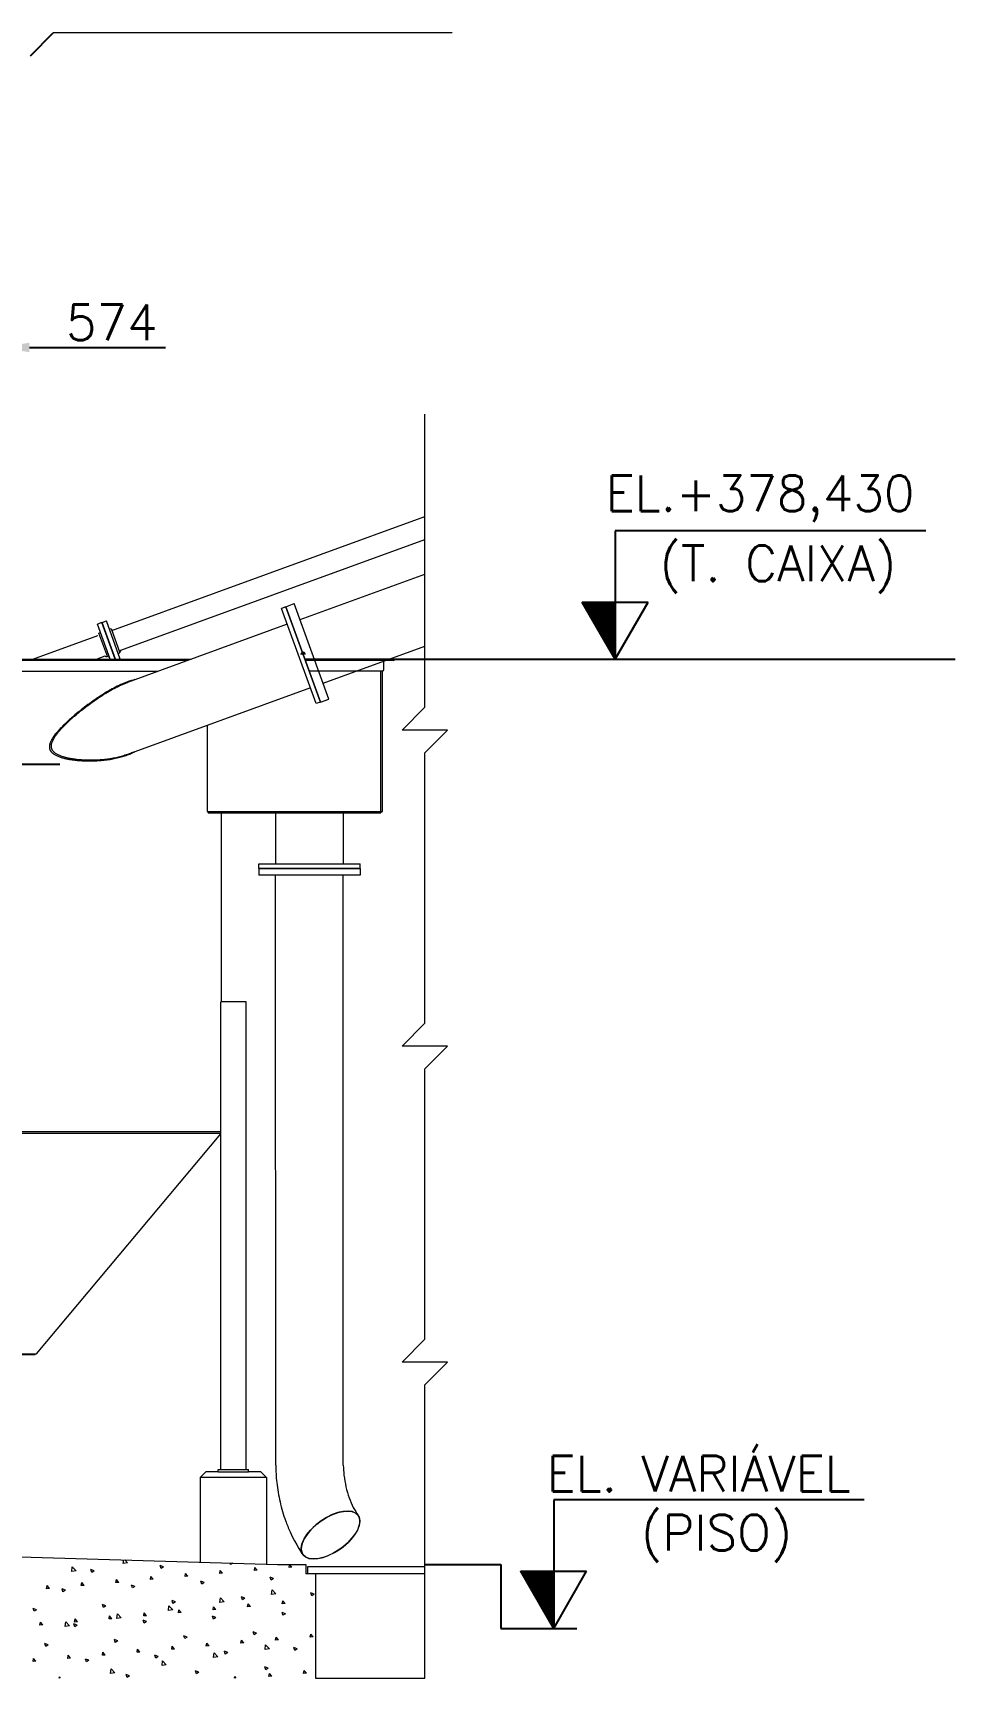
# Model space of a CAD drawing. Header units: metres. Extents: x 0 to 63075, y 0 to 44550.
# Drawn here: x 42689 to 47539, y 28698 to 37344 of the extents above; entities that cross this region are included whole.
import ezdxf
from ezdxf.enums import TextEntityAlignment as Align

# ---------------------------------------------------------------- set-up
doc = ezdxf.new("R2010")
doc.units = ezdxf.units.M
doc.header["$LTSCALE"] = 75
for name, color, linetype in [('GSB', 7, 'Continuous'), ('SDM', 7, 'Continuous'), ('SL1', 8, 'Continuous')]:
    doc.layers.add(name, color=color, linetype=linetype)
doc.styles.add('R100', font='simplex.shx', dxfattribs={"height": 2.5})
doc.styles.add('ROMANS', font='ROMANS.SHX')
doc.dimstyles.new('75___1-75', dxfattribs={"dimscale": 75, "dimtxt": 2.5, "dimasz": 2, "dimexe": 1.5, "dimexo": 1, "dimgap": 0.5, "dimtad": 1, "dimdec": 0, "dimzin": 12, "dimtxsty": 'ROMANS', "dimcen": 0, "dimclrd": 256, "dimclre": 256, "dimclrt": 3, "dimazin": 3, "dimtfac": 1, "dimtdec": 0, "dimtmove": 0, "dimatfit": 0, "dimfxl": 1, "dimlwd": -1, "dimlwe": -1, "dimarcsym": 0})

# ---------------------------------------------------------------- blocks, each defined once
blk = doc.blocks.new('A$C5138bbe7')
at = {"layer": 'SL1', "linetype": 'Continuous', "lineweight": 0, "extrusion": (-6.89019e-16, 1, 0)}
for p, q in [((30693, 6772.5), (32339.4, 7371.8)), ((30741, 6668.4), (32339.4, 7250.1)), ((31683, 6830.1), (32339.4, 7069)), ((26743.2, 2006.9), (31564.3, 1864.4)), ((31764.3, 1814.4), (31764.3, 1267.1))]:
    blk.add_line(p, q, dxfattribs=at)
at = {"layer": 'SL1', "lineweight": 0, "extrusion": (-6.89019e-16, 1, 0)}
for p, q in [((31607.9, 6897.1), (31585.3, 6888.9)), ((31767.6, 6388.1), (31585.3, 6888.9)), ((31607.8, 6897.3), (31652.6, 6913.6)), ((31607.8, 6897.3), (31790.2, 6396.1)), ((31790.2, 6396.3), (31607.9, 6897.1)), ((31835, 6412.4), (31652.6, 6913.6)), ((30278.6, 6621.7), (30620, 6745.9)), ((30640.7, 6814.3), (30618.3, 6806.1)), ((30685.4, 6621.7), (30618.3, 6806.1)), ((30634.3, 6762.1), (30625.4, 6758.9)), ((30671.5, 6632.1), (30625.4, 6758.9)), ((30710.7, 6621.7), (30640.7, 6814.3)), ((30642.2, 6814.8), (30664.5, 6823)), ((30712.5, 6621.7), (30642.2, 6814.8)), ((30737.8, 6621.7), (30664.5, 6823)), ((30680.6, 6778.9), (30689.5, 6782.2)), ((30689.5, 6782.2), (30735.6, 6655.4)), ((31615.7, 6805.6), (30774.9, 6499.5)), ((31804.6, 6495.9), (32339.4, 6690.6)), ((28891.2, 6621.7), (31110.5, 6621.7)), ((31093, 6615.3), (28897.2, 6615.3)), ((30612.8, 6621.7), (30659.1, 6638.5)), ((30680.4, 6635.3), (30671.5, 6632.1)), ((30726.7, 6652.2), (30735.6, 6655.4)), ((32180.1, 6621.7), (31708.1, 6621.7)), ((32174.1, 6615.3), (31710.4, 6615.3)), ((32122.9, 6609), (32122.9, 6564.2)), ((32174.1, 6615.3), (32174.1, 6615.3)), ((32180.1, 6621.7), (32180.1, 6621.7)), ((32180.1, 6621.7), (32180.1, 6621.3)), ((28954.4, 6558.2), (30936, 6558.2)), ((32116.9, 6558.2), (31731.2, 6558.2)), ((32108.6, 5821.7), (32108.6, 6558.2)), ((32116.6, 5821.7), (32116.6, 6558.2)), ((31737.3, 6471.4), (30774.9, 6121.1)), ((31790.2, 6396.1), (31835, 6412.4)), ((31790.2, 6396.3), (31767.6, 6388.1)), ((31196.5, 5821.7), (31196.5, 6274.6)), ((31196.5, 6119.5), (31196.5, 6274.6)), ((31196.5, 5821.7), (31310.3, 5821.7)), ((31199.5, 5813.7), (31199.5, 5821.7)), ((31199.5, 5813.7), (32108.6, 5813.7)), ((31270.7, 4821.7), (31270.7, 5813.7)), ((31310.3, 5821.7), (31378.2, 5821.7)), ((31378.2, 5821.7), (31478.2, 5821.7)), ((31478.2, 5821.7), (31492, 5821.7)), ((31492, 5821.7), (32108.6, 5821.7)), ((31554.9, 5813.7), (31554.9, 5545.7)), ((31910.5, 5813.7), (31910.5, 5545.7)), ((32108.6, 5821.7), (32108.6, 5813.7)), ((32108.6, 5821.7), (32116.6, 5821.7)), ((31466.2, 5545.7), (31999.2, 5545.7)), ((31466.2, 5521.7), (31466.2, 5545.7)), ((31999.2, 5521.7), (31999.2, 5545.7)), ((31999.2, 5521.7), (31465.8, 5521.7)), ((31465.8, 5521.7), (31465.8, 5486.8)), ((31999.2, 5486.8), (31465.8, 5486.8)), ((31466.2, 5521.7), (31999.2, 5521.7)), ((31555, 2385.6), (31554.7, 5486.8)), ((31910.7, 2385.6), (31910.3, 5486.8)), ((31999.2, 5521.7), (31999.2, 5486.8)), ((31399.1, 4821.7), (31266.1, 4821.7)), ((31266.1, 2364.2), (31266.1, 4821.7)), ((31399.1, 2364.2), (31399.1, 4821.7)), ((31266.1, 4137.3), (30216.2, 4137.3)), ((30216.2, 4131.2), (31266.1, 4131.2)), ((30296.7, 2971.2), (31266.1, 4126.6)), ((31262.7, 4137.3), (31266.1, 4134.5)), ((31266.1, 4134.5), (31266.1, 4137.3)), ((31266.1, 2364.2), (31266.1, 4126.6)), ((30216.2, 2971.2), (30296.7, 2971.2)), ((30216.2, 2967.8), (30289.4, 2967.8)), ((30289.4, 2967.8), (30289.4, 2971.2)), ((31252.6, 2351.7), (31187.6, 2351.7)), ((31252.6, 2351.7), (31252.6, 2364.2)), ((31252.6, 2364.2), (31412.6, 2364.2)), ((31252.6, 2351.7), (31252.6, 2364.2)), ((31252.6, 2364.2), (31252.6, 2364.2)), ((31252.6, 2351.7), (31412.6, 2351.7)), ((31252.6, 2351.7), (31252.6, 2351.7)), ((31252.6, 2351.7), (31412.6, 2351.7)), ((31252.6, 2351.7), (31252.6, 2351.7)), ((31412.6, 2351.7), (31412.6, 2364.2)), ((31477.6, 2351.7), (31412.6, 2351.7)), ((31507.6, 2321.7), (31157.6, 2321.7)), ((31988.9, 2121.9), (31988.9, 2121.9)), ((31988.9, 2121.9), (31988.9, 2121.9)), ((31564.3, 1864.4), (31714.3, 1864.4)), ((31714.3, 1864.4), (31714.3, 1814.4)), ((31724.3, 1814.4), (31724.3, 1853.5)), ((31724.3, 1853.5), (32339.4, 1853.5)), ((32339.4, 1814.4), (31714.3, 1814.4))]:
    blk.add_line(p, q, dxfattribs=at)
at = {"layer": 'SL1'}
blk.add_line((30112.7, 6069.3), (30419.1, 6069.3), dxfattribs=at)
at = {"layer": 'SL1', "lineweight": 0}
for p, q in [((31157.6, 2321.7), (31187.6, 2351.7)), ((31507.6, 2321.7), (31477.6, 2351.7)), ((31157.6, 2321.7), (31157.6, 1877.3)), ((31507.6, 2321.7), (31507.6, 1866.1))]:
    blk.add_line(p, q, dxfattribs=at)
at = {"layer": 'SL1', "linetype": 'Continuous', "lineweight": 0}
for p, q in [((30482.5, 1828.2), (30485.3, 1852.3)), ((30505.1, 1831.7), (30482.5, 1828.2)), ((30505.1, 1831.7), (30485.3, 1852.3)), ((30600.8, 1831.1), (30583, 1837.9)), ((30588.1, 1822.6), (30583, 1837.9)), ((30600.8, 1831.1), (30588.1, 1822.6)), ((30753.6, 1870.2), (30755.7, 1888.3)), ((30776.2, 1873.7), (30753.6, 1870.2)), ((30776.2, 1873.7), (30762.4, 1888.1)), ((30965.8, 1851.5), (30948, 1858.3)), ((30953.2, 1842.9), (30948, 1858.3)), ((30965.8, 1851.4), (30953.2, 1842.9)), ((31078.5, 1800.8), (31081.5, 1816.7)), ((31093.8, 1802.1), (31081.5, 1816.7)), ((31260.7, 1816.7), (31263.7, 1832.6)), ((31276, 1818), (31260.8, 1816.7)), ((31276, 1818), (31263.7, 1832.6)), ((31318.2, 1863.3), (31315.3, 1871.8)), ((31330.2, 1871.4), (31318.2, 1863.3)), ((31442.9, 1832.7), (31445.8, 1848.6)), ((31458.1, 1834), (31443, 1832.7)), ((31458.1, 1834), (31445.9, 1848.6)), ((31625.1, 1848.6), (31627.7, 1862.8)), ((31640.3, 1849.9), (31625.1, 1848.6)), ((31640.3, 1849.9), (31629.6, 1862.7)), ((30349.8, 1737), (30352.7, 1753)), ((30365, 1738.3), (30349.9, 1737)), ((30365, 1738.3), (30352.8, 1752.9)), ((30449.1, 1728.9), (30431.4, 1735.7)), ((30436.5, 1720.3), (30431.4, 1735.7)), ((30532, 1753), (30534.9, 1768.9)), ((30547.2, 1754.3), (30532, 1753)), ((30547.2, 1754.3), (30535, 1768.9)), ((30714.2, 1768.9), (30717.1, 1784.8)), ((30729.4, 1770.2), (30714.2, 1768.9)), ((30729.4, 1770.2), (30717.2, 1784.8)), ((30814.2, 1749.2), (30796.4, 1756)), ((30801.6, 1740.7), (30796.4, 1756)), ((30814.2, 1749.2), (30801.6, 1740.7)), ((30896.4, 1784.8), (30899.3, 1800.8)), ((30911.6, 1786.2), (30896.4, 1784.8)), ((30911.6, 1786.2), (30899.3, 1800.8)), ((31093.8, 1802.1), (31078.6, 1800.8)), ((31179.2, 1769.5), (31161.4, 1776.4)), ((31166.6, 1761), (31161.4, 1776.3)), ((31179.2, 1769.5), (31166.6, 1761)), ((31544.2, 1789.9), (31526.5, 1796.7)), ((31531.6, 1781.3), (31526.5, 1796.7)), ((31544.2, 1789.9), (31531.6, 1781.3)), ((31533.1, 1706.9), (31536, 1731)), ((31555.7, 1710.4), (31536, 1731)), ((30449.2, 1728.8), (30436.5, 1720.3)), ((30662.6, 1646.9), (30644.8, 1653.8)), ((30649.9, 1638.4), (30644.8, 1653.7)), ((30662.6, 1646.9), (30649.9, 1638.4)), ((30991, 1622.8), (30993.8, 1646.9)), ((31013.6, 1626.3), (30993.8, 1646.9)), ((31027.6, 1667.3), (31009.8, 1674.1)), ((31015, 1658.7), (31009.8, 1674.1)), ((31027.6, 1667.3), (31015, 1658.7)), ((31262.1, 1664.9), (31264.9, 1689)), ((31284.7, 1668.3), (31262.1, 1664.8)), ((31284.7, 1668.4), (31264.9, 1689)), ((31392.6, 1687.6), (31374.8, 1694.4)), ((31380, 1679.1), (31374.8, 1694.4)), ((31392.6, 1687.6), (31380, 1679.1)), ((31407.7, 1641.6), (31410.6, 1657.5)), ((31422.9, 1642.9), (31407.7, 1641.6)), ((31422.9, 1642.9), (31410.7, 1657.5)), ((31555.7, 1710.4), (31533.1, 1706.9)), ((31589.8, 1657.5), (31592.8, 1673.5)), ((31605.1, 1658.9), (31589.9, 1657.5)), ((31605.1, 1658.9), (31592.8, 1673.5)), ((31757.7, 1708), (31739.9, 1714.8)), ((31745, 1699.4), (31739.9, 1714.8)), ((31757.7, 1707.9), (31745, 1699.4)), ((30297.5, 1626.6), (30279.7, 1633.4)), ((30284.9, 1618), (30279.8, 1633.4)), ((30297.5, 1626.6), (30284.9, 1618)), ((30314.6, 1546), (30317.5, 1561.9)), ((30329.8, 1547.3), (30317.5, 1561.9)), ((30448.8, 1538.7), (30451.6, 1562.9)), ((30471.4, 1542.2), (30451.6, 1562.9)), ((30496.7, 1561.9), (30499.7, 1577.8)), ((30512, 1563.2), (30496.8, 1561.9)), ((30512, 1563.2), (30499.7, 1577.8)), ((30678.9, 1577.9), (30681.9, 1593.8)), ((30694.2, 1579.2), (30679, 1577.8)), ((30694.2, 1579.2), (30681.9, 1593.8)), ((30719.9, 1580.8), (30722.7, 1604.9)), ((30742.5, 1584.3), (30719.9, 1580.8)), ((30742.5, 1584.3), (30722.7, 1604.9)), ((30876, 1565), (30858.2, 1571.8)), ((30863.4, 1556.5), (30858.2, 1571.8)), ((30861.1, 1593.8), (30864, 1609.7)), ((30876.3, 1595.1), (30861.2, 1593.8)), ((30876, 1565), (30863.4, 1556.5)), ((30876.3, 1595.1), (30864.1, 1609.7)), ((31013.6, 1626.3), (30991, 1622.8)), ((31043.3, 1609.7), (31046.2, 1625.7)), ((31058.5, 1611), (31043.3, 1609.7)), ((31058.5, 1611), (31046.3, 1625.6)), ((31241, 1585.3), (31223.2, 1592.2)), ((31228.4, 1576.8), (31223.2, 1592.2)), ((31225.5, 1625.7), (31228.4, 1641.6)), ((31240.7, 1627), (31225.5, 1625.7)), ((31241, 1585.3), (31228.4, 1576.8)), ((31240.7, 1627), (31228.5, 1641.6)), ((31606, 1605.7), (31588.3, 1612.5)), ((31593.4, 1597.1), (31588.3, 1612.5)), ((31606.1, 1605.7), (31593.4, 1597.1)), ((30329.8, 1547.3), (30314.6, 1546)), ((30471.4, 1542.2), (30448.8, 1538.7)), ((30511, 1544.7), (30493.2, 1551.5)), ((30498.3, 1536.1), (30493.2, 1551.5)), ((30511, 1544.6), (30498.3, 1536.1)), ((31089.4, 1483.1), (31071.6, 1489.9)), ((31076.8, 1474.5), (31071.6, 1489.9)), ((31089.4, 1483.1), (31076.8, 1474.5)), ((31454.4, 1503.4), (31436.6, 1510.3)), ((31441.8, 1494.9), (31436.7, 1510.2)), ((31454.4, 1503.4), (31441.8, 1494.9)), ((31554.6, 1466.5), (31557.5, 1482.4)), ((31569.8, 1467.8), (31557.6, 1482.4)), ((31736.8, 1482.4), (31739.7, 1498.4)), ((31752, 1483.7), (31736.8, 1482.4)), ((31752, 1483.7), (31739.8, 1498.3)), ((30359.3, 1442.4), (30341.6, 1449.2)), ((30346.7, 1433.9), (30341.6, 1449.2)), ((30359.3, 1442.4), (30346.7, 1433.9)), ((30461.5, 1370.9), (30464.4, 1386.8)), ((30476.7, 1372.2), (30464.5, 1386.8)), ((30643.7, 1386.8), (30646.6, 1402.7)), ((30658.9, 1388.1), (30643.7, 1386.8)), ((30658.9, 1388.1), (30646.7, 1402.7)), ((30724.4, 1462.7), (30706.6, 1469.6)), ((30711.7, 1454.2), (30706.6, 1469.5)), ((30724.4, 1462.7), (30711.7, 1454.2)), ((30825.9, 1402.7), (30828.8, 1418.7)), ((30841.1, 1404.1), (30825.9, 1402.7)), ((30841.1, 1404.1), (30828.9, 1418.6)), ((30937.8, 1380.8), (30920, 1387.6)), ((30925.2, 1372.3), (30920, 1387.6)), ((31008.1, 1418.7), (31011, 1434.6)), ((31023.3, 1420), (31008.1, 1418.7)), ((31023.3, 1420), (31011, 1434.6)), ((31190.2, 1434.6), (31193.2, 1450.5)), ((31205.5, 1435.9), (31190.3, 1434.6)), ((31205.5, 1435.9), (31193.2, 1450.5)), ((31228.4, 1375.4), (31231.2, 1399.5)), ((31251, 1378.9), (31231.2, 1399.5)), ((31302.8, 1401.2), (31285, 1408)), ((31290.2, 1392.6), (31285, 1408)), ((31302.8, 1401.1), (31290.2, 1392.6)), ((31372.4, 1450.6), (31375.4, 1466.5)), ((31387.7, 1451.9), (31372.5, 1450.5)), ((31387.7, 1451.9), (31375.4, 1466.5)), ((31499.5, 1417.4), (31502.3, 1441.6)), ((31522.1, 1420.9), (31499.5, 1417.4)), ((31522.1, 1420.9), (31502.3, 1441.6)), ((31569.8, 1467.8), (31554.7, 1466.5)), ((31667.8, 1421.5), (31650.1, 1428.3)), ((31655.2, 1413), (31650.1, 1428.3)), ((31667.9, 1421.5), (31655.2, 1413)), ((30279.3, 1354.9), (30282.3, 1370.8)), ((30294.5, 1356.2), (30279.4, 1354.9)), ((30294.5, 1356.2), (30282.3, 1370.8)), ((30476.7, 1372.2), (30461.5, 1370.8)), ((30572.8, 1360.5), (30555, 1367.3)), ((30560.1, 1351.9), (30555, 1367.3)), ((30572.8, 1360.5), (30560.1, 1351.9)), ((30686.2, 1291.3), (30689, 1315.4)), ((30708.8, 1294.8), (30689.1, 1315.4)), ((30937.8, 1380.8), (30925.2, 1372.3)), ((30957.3, 1333.4), (30960.1, 1357.5)), ((30979.9, 1336.8), (30957.3, 1333.3)), ((30979.9, 1336.9), (30960.1, 1357.5)), ((31151.2, 1298.9), (31133.4, 1305.7)), ((31138.6, 1290.4), (31133.4, 1305.7)), ((31151.2, 1298.9), (31138.6, 1290.4)), ((31251, 1378.9), (31228.4, 1375.4)), ((31516.2, 1319.2), (31498.4, 1326.1)), ((31503.6, 1310.7), (31498.5, 1326)), ((31516.2, 1319.2), (31503.6, 1310.7)), ((31701.5, 1291.4), (31704.5, 1307.3)), ((31716.8, 1292.7), (31704.5, 1307.3)), ((30417.2, 1267.1), (30418, 1273.4)), ((30424, 1267.1), (30418, 1273.4)), ((30708.8, 1294.8), (30686.2, 1291.3)), ((30786.2, 1278.6), (30768.4, 1285.4)), ((30773.5, 1270), (30768.4, 1285.4)), ((30786.2, 1278.5), (30773.5, 1270)), ((31338.6, 1267.1), (31340.1, 1275.4)), ((31347.1, 1267.1), (31340.2, 1275.4)), ((31519.4, 1275.4), (31522.3, 1291.4)), ((31534.6, 1276.8), (31519.4, 1275.4)), ((31534.6, 1276.8), (31522.4, 1291.3)), ((31716.8, 1292.7), (31701.6, 1291.4)), ((31764.3, 1267.1), (32339.4, 1267.1))]:
    blk.add_line(p, q, dxfattribs=at)
at = {"layer": 'SL1'}
blk.add_arc((31699, 6646.7), 10.1, 0, 180, dxfattribs=at)
at = {"layer": 'SL1', "lineweight": 0, "extrusion": (0, 0, -1)}
for centre, radius, start, end in [((-32129.3, 6609), 6.35, 0, 90), ((-32174.1, 6621.3), 6, 180, 270), ((-32116.9, 6564.2), 6, 180, 270)]:
    blk.add_arc(centre, radius, start, end, dxfattribs=at)
at = {"layer": 'SL1', "lineweight": 0}
for centre, radius, start, end in [((32129.3, 6609), 6.35, 175.16438, 180), ((32129.3, 6609), 6.35, 161.00536, 161.98718), ((32129.3, 6609), 6.35, 143.60929, 144.40574), ((32174.1, 6621.3), 6, 270, 360), ((32116.9, 6564.2), 6, 270, 360)]:
    blk.add_arc(centre, radius, start, end, dxfattribs=at)
for major_axis, start_param, end_param in [((-145.2, -102.7), -2.526113, 3.757072), ((-145.2, -102.7), -2.526113, -0.000007), ((-145.2, -102.7), -2.526113, -0.000014), ((145.2, 102.7), -0.120911, -0.000098), ((145.2, 102.7), -0.102576, -0.000098)]:
    blk.add_ellipse((31843.7, 2019.3), major_axis=major_axis, ratio=0.5, start_param=start_param, end_param=end_param, dxfattribs=at)
at = {"layer": 'SL1', "lineweight": 0, "extrusion": (0, 0, -1)}
for major_axis, start_param, end_param in [((145.2, 102.7), -0.6154797086697446, 5.667705598509841), ((-145.2, -102.7), 0.000014, 2.526113), ((-145.2, -102.7), 0.000007, 2.526113), ((145.2, 102.7), -0.61548, 0), ((145.2, 102.7), 0.000098, 0.102576), ((145.2, 102.7), 0.000098, 0.120911)]:
    blk.add_ellipse((31843.7, 2019.3), major_axis=major_axis, ratio=0.5, start_param=start_param, end_param=end_param, dxfattribs=at)
at = {"layer": 'SL1', "lineweight": 0}
for points, knots in [([(30620, 6745.9), (30620, 6745.9), (30620, 6745.9), (30620, 6745.9), (30620, 6745.9), (30620, 6745.9), (30620, 6745.9), (30620, 6745.9)], [0.78630584, 0.78630584, 0.78630584, 0.78630584, 0.78880571, 0.78880571, 0.79197553, 0.79197553, 0.80566827, 0.80566827, 0.80566827, 0.80566827]), ([(30733.7, 6660.6), (30733.8, 6660.6), (30733.8, 6660.7), (30735, 6661.1), (30736.2, 6661.7), (30738.4, 6663.1), (30739.4, 6663.9), (30740.8, 6665.8), (30741.3, 6666.9), (30741.1, 6668), (30741.1, 6668.1), (30741.1, 6668.2), (30741.1, 6668.3), (30741.1, 6668.3), (30741.1, 6668.3), (30741, 6668.3), (30741, 6668.3), (30741, 6668.4), (30741, 6668.4), (30741, 6668.4), (30741, 6668.4), (30741, 6668.4), (30741, 6668.4), (30741, 6668.4), (30741, 6668.4), (30741, 6668.4)], [393.393396, 393.393396, 393.393396, 393.393396, 393.509519, 393.509519, 397.37144, 397.37144, 401.201028, 401.201028, 404.345216, 404.345216, 404.644042, 404.644042, 404.743145, 404.743145, 404.780302, 404.780302, 404.808169, 404.808169, 404.813395, 404.813395, 404.816084, 404.816084, 404.816753, 404.816753, 404.817015, 404.817015, 404.817015, 404.817015]), ([(30659.1, 6638.5), (30659.1, 6638.5), (30659.1, 6638.5), (30659.1, 6638.5), (30659.1, 6638.5), (30659.1, 6638.5), (30659.1, 6638.5), (30659.1, 6638.5)], [180.206158769, 180.206158769, 180.206158769, 180.206158769, 180.212649684, 180.212649684, 180.215149742, 180.215149742, 180.215515269, 180.215515269, 180.215515269, 180.215515269]), ([(30659.1, 6638.5), (30659.1, 6638.5), (30659.1, 6638.5), (30659.1, 6638.5), (30659.1, 6638.5), (30659.1, 6638.5), (30659.1, 6638.5), (30659.1, 6638.5), (30659.1, 6638.5), (30659.1, 6638.5), (30659.1, 6638.5), (30659.1, 6638.4), (30659.1, 6638.4), (30659.2, 6638.2), (30659.3, 6638.1), (30659.5, 6637.8), (30659.7, 6637.6), (30660.1, 6637.2), (30660.4, 6637), (30661, 6636.7), (30661.4, 6636.6), (30662.5, 6636.3), (30663.1, 6636.3), (30664.2, 6636.2), (30664.6, 6636.2), (30666.2, 6636.4), (30667.2, 6636.6), (30668.7, 6637), (30669.2, 6637.1), (30669.6, 6637.3)], [180.219138, 180.219138, 180.219138, 180.219138, 180.221822, 180.221822, 180.221994, 180.221994, 180.225357, 180.225357, 180.268434, 180.268434, 180.311134, 180.311134, 180.439273, 180.439273, 180.824713, 180.824713, 181.634673, 181.634673, 182.561098, 182.561098, 183.829955, 183.829955, 185.725988, 185.725988, 187.087523, 187.087523, 190.331695, 190.331695, 191.74053, 191.74053, 191.74053, 191.74053]), ([(30815.2, 6514.2), (30808.8, 6512.7), (30802.4, 6511), (30788.9, 6507), (30781.8, 6504.6), (30763.5, 6498), (30751.8, 6493.2), (30728.2, 6482.5), (30716.3, 6476.6), (30692.2, 6463.8), (30680, 6456.9), (30655.6, 6442.5), (30643.4, 6434.8), (30619, 6419), (30606.9, 6410.7), (30582.8, 6393.8), (30570.8, 6385.1), (30547.3, 6367.4), (30535.7, 6358.4), (30513.1, 6340.3), (30502.1, 6331.1), (30484.8, 6316.3), (30478, 6310.4), (30464.6, 6298.4), (30457.8, 6292.2), (30444.5, 6279.5), (30438, 6273.1), (30425.2, 6260.1), (30418.9, 6253.5), (30410, 6243.6), (30407.1, 6240.2), (30401.4, 6233.6), (30398.7, 6230.2), (30393.4, 6223.5), (30390.9, 6220.2), (30386, 6213.4), (30383.7, 6210), (30380.4, 6204.8), (30379.3, 6203.1), (30377.3, 6199.6), (30376.3, 6197.8), (30374.4, 6194.3), (30373.5, 6192.5), (30371.8, 6188.9), (30371, 6187.1), (30369.5, 6183.4), (30368.8, 6181.6), (30367.5, 6177.7), (30367, 6175.8), (30366, 6171.8), (30365.6, 6169.8), (30365.2, 6166.6), (30365.1, 6165.5), (30364.9, 6163.3), (30364.9, 6162.2), (30364.9, 6160.1), (30364.9, 6159.1), (30365.1, 6157), (30365.2, 6156), (30365.5, 6153.9), (30365.7, 6152.9), (30366.1, 6150.8), (30366.4, 6149.8), (30367.1, 6147.7), (30367.4, 6146.7), (30368.2, 6144.8), (30368.7, 6143.8), (30369.6, 6142), (30370.1, 6141.1), (30371.2, 6139.3), (30371.7, 6138.5), (30373.1, 6136.6), (30373.9, 6135.5), (30375.7, 6133.4), (30376.7, 6132.3), (30378.7, 6130.3), (30379.7, 6129.3), (30381.9, 6127.5), (30383, 6126.5), (30386.4, 6123.9), (30388.8, 6122.3), (30393.7, 6119.3), (30396.1, 6118), (30401, 6115.4), (30403.6, 6114.2), (30409, 6111.9), (30411.7, 6110.8), (30417.2, 6108.7), (30420, 6107.7), (30425.6, 6105.9), (30428.5, 6105), (30437.1, 6102.5), (30443, 6101), (30454.8, 6098.3), (30460.8, 6097.1), (30472.9, 6095), (30478.9, 6094), (30490.9, 6092.4), (30496.9, 6091.6), (30508.7, 6090.3), (30514.5, 6089.8), (30526, 6088.9), (30531.6, 6088.5), (30547.1, 6087.6), (30557.3, 6087.3), (30577.8, 6087), (30588.2, 6087.1), (30609, 6087.8), (30619.5, 6088.3), (30640.3, 6089.9), (30650.7, 6090.9), (30671.2, 6093.4), (30681.3, 6094.9), (30701.3, 6098.4), (30711.1, 6100.4), (30730.2, 6104.8), (30739.5, 6107.3), (30757.7, 6112.6), (30766.4, 6115.5), (30782.1, 6121.2), (30789.3, 6124), (30802.8, 6129.8), (30809, 6132.7), (30815.2, 6135.8)], [290.242121, 290.242121, 290.242121, 290.242121, 313.661695, 313.661695, 340.036847, 340.036847, 383.618322, 383.618322, 427.199796, 427.199796, 470.781271, 470.781271, 514.362745, 514.362745, 557.944219, 557.944219, 601.525694, 601.525694, 645.107168, 645.107168, 688.688642, 688.688642, 715.824654, 715.824654, 742.960667, 742.960667, 770.096679, 770.096679, 797.232691, 797.232691, 810.800697, 810.800697, 824.368703, 824.368703, 837.936709, 837.936709, 851.504715, 851.504715, 858.288718, 858.288718, 865.072721, 865.072721, 871.856724, 871.856724, 878.640727, 878.640727, 885.42473, 885.42473, 892.208733, 892.208733, 898.992736, 898.992736, 902.384737, 902.384737, 905.776739, 905.776739, 908.75585, 908.75585, 911.734961, 911.734961, 914.714072, 914.714072, 917.693183, 917.693183, 920.672294, 920.672294, 923.651405, 923.651405, 926.630516, 926.630516, 929.609627, 929.609627, 933.683141, 933.683141, 937.756654, 937.756654, 941.830168, 941.830168, 945.903682, 945.903682, 954.050709, 954.050709, 962.197737, 962.197737, 971.052545, 971.052545, 979.907354, 979.907354, 988.762162, 988.762162, 997.616971, 997.616971, 1015.326588, 1015.326588, 1033.036205, 1033.036205, 1050.745822, 1050.745822, 1068.455439, 1068.455439, 1086.165056, 1086.165056, 1103.874673, 1103.874673, 1136.116339, 1136.116339, 1168.358005, 1168.358005, 1200.599671, 1200.599671, 1232.841337, 1232.841337, 1265.083003, 1265.083003, 1297.324669, 1297.324669, 1329.566335, 1329.566335, 1361.808001, 1361.808001, 1389.15752, 1389.15752, 1412.814622, 1412.814622, 1412.814622, 1412.814622]), ([(30774.9, 6121.1), (30766.6, 6118.1), (30758, 6115.3), (30740.2, 6110), (30731, 6107.6), (30712.2, 6103.2), (30702.5, 6101.3), (30682.9, 6097.9), (30673, 6096.4), (30652.9, 6093.9), (30642.7, 6093), (30622.3, 6091.4), (30612, 6090.9), (30591.6, 6090.3), (30581.4, 6090.3), (30561.2, 6090.6), (30551.2, 6091), (30536.1, 6091.9), (30530.7, 6092.3), (30519.6, 6093.2), (30514, 6093.8), (30502.6, 6095.1), (30496.8, 6095.9), (30485.2, 6097.6), (30479.4, 6098.6), (30467.8, 6100.7), (30462.1, 6102), (30450.6, 6104.7), (30445, 6106.2), (30436.7, 6108.7), (30433.9, 6109.6), (30428.5, 6111.4), (30425.8, 6112.4), (30420.6, 6114.5), (30418, 6115.6), (30412.9, 6117.9), (30410.3, 6119.2), (30405.6, 6121.7), (30403.3, 6123.1), (30398.6, 6126.1), (30396.3, 6127.7), (30393, 6130.3), (30391.9, 6131.3), (30389.8, 6133.1), (30388.8, 6134.1), (30386.9, 6136.1), (30386, 6137.1), (30384.3, 6139.3), (30383.4, 6140.3), (30382.1, 6142.2), (30381.6, 6143.1), (30380.6, 6144.8), (30380.1, 6145.7), (30379.2, 6147.6), (30378.7, 6148.6), (30377.9, 6150.6), (30377.6, 6151.6), (30377, 6153.6), (30376.7, 6154.6), (30376.2, 6156.7), (30376, 6157.8), (30375.7, 6159.9), (30375.6, 6160.9), (30375.5, 6162.9), (30375.5, 6164), (30375.5, 6166.9), (30375.6, 6168.9), (30376.1, 6172.9), (30376.4, 6174.9), (30377.8, 6180.9), (30379, 6184.9), (30382.2, 6192.8), (30384, 6196.6), (30387.9, 6204), (30389.9, 6207.5), (30393.6, 6213.4), (30395.3, 6216), (30398.9, 6221.1), (30400.7, 6223.7), (30406.4, 6231.3), (30410.4, 6236.3), (30418.7, 6246.2), (30423.1, 6251.1), (30432, 6260.8), (30436.5, 6265.6), (30445.8, 6275.1), (30450.4, 6279.8), (30459.9, 6288.9), (30464.6, 6293.4), (30474.1, 6302.2), (30478.8, 6306.4), (30488.1, 6314.8), (30492.7, 6318.8), (30507.7, 6331.7), (30518.4, 6340.7), (30540.5, 6358.6), (30551.9, 6367.4), (30574.9, 6384.8), (30586.6, 6393.3), (30610.2, 6409.9), (30622.1, 6418), (30646, 6433.6), (30658, 6441.1), (30681.9, 6455.3), (30693.8, 6462), (30717.4, 6474.5), (30729.1, 6480.3), (30752.3, 6490.8), (30763.7, 6495.5), (30774.9, 6499.5)], [381.774191, 381.774191, 381.774191, 381.774191, 413.464303, 413.464303, 445.154414, 445.154414, 476.844526, 476.844526, 508.534637, 508.534637, 540.224749, 540.224749, 571.91486, 571.91486, 603.604972, 603.604972, 635.295083, 635.295083, 652.430527, 652.430527, 669.565972, 669.565972, 686.701416, 686.701416, 703.83686, 703.83686, 720.972304, 720.972304, 738.107749, 738.107749, 746.675471, 746.675471, 755.243193, 755.243193, 763.810915, 763.810915, 772.378637, 772.378637, 780.351014, 780.351014, 788.323392, 788.323392, 792.30958, 792.30958, 796.295769, 796.295769, 800.281958, 800.281958, 804.268147, 804.268147, 807.248849, 807.248849, 810.229551, 810.229551, 813.210254, 813.210254, 816.190956, 816.190956, 819.171659, 819.171659, 822.152361, 822.152361, 825.133063, 825.133063, 828.113766, 828.113766, 834.017064, 834.017064, 839.920362, 839.920362, 851.726958, 851.726958, 863.533554, 863.533554, 875.34015, 875.34015, 884.619391, 884.619391, 893.898632, 893.898632, 912.457115, 912.457115, 931.015597, 931.015597, 949.574079, 949.574079, 968.132562, 968.132562, 986.691044, 986.691044, 1005.249526, 1005.249526, 1023.808009, 1023.808009, 1066.558745, 1066.558745, 1109.309482, 1109.309482, 1152.060219, 1152.060219, 1194.810955, 1194.810955, 1237.561692, 1237.561692, 1280.312429, 1280.312429, 1323.063166, 1323.063166, 1365.813902, 1365.813902, 1365.813902, 1365.813902]), ([(30767.9, 6499.5), (30772.6, 6501.1), (30777.5, 6502.7), (30788.8, 6506.1), (30795.4, 6507.9), (30801.9, 6509.4)], [1465.957436, 1465.957436, 1465.957436, 1465.957436, 1483.770056, 1483.770056, 1507.577538, 1507.577538, 1507.577538, 1507.577538]), ([(30801.9, 6131), (30796.2, 6128.2), (30790.5, 6125.5), (30779.1, 6120.5), (30773.5, 6118.2), (30767.9, 6116.1)], [337.091351, 337.091351, 337.091351, 337.091351, 358.755975, 358.755975, 380.037947, 380.037947, 380.037947, 380.037947]), ([(31555, 2385.6), (31555.4, 2355.2), (31557.3, 2324.8), (31564.5, 2260.3), (31570.3, 2226.3), (31585.7, 2159.4), (31595.3, 2126.6), (31614, 2074.6), (31622, 2055), (31630.7, 2035.7), (31660.5, 1969.9), (31699.1, 1909.1), (31698.6, 1916.6)], [1.5899908, 1.5899908, 1.5899908, 1.5899908, 1.727876, 1.727876, 1.8849556, 1.8849556, 2.0420352, 2.0420352, 2.1406902, 2.1406902, 2.1406902, 2.4781449, 2.4781449, 2.4781449, 2.4781449]), ([(31910.7, 2385.6), (31911, 2368.3), (31912.2, 2351.1), (31916.5, 2313.1), (31920, 2292.4), (31929.1, 2252.5), (31934.8, 2233.3), (31947.8, 2197.1), (31955.2, 2180.1), (31971.3, 2148.9), (31979.9, 2134.6), (31988.9, 2121.9)], [1.6017542, 1.6017542, 1.6017542, 1.6017542, 1.727876, 1.727876, 1.8849556, 1.8849556, 2.0420352, 2.0420352, 2.1991149, 2.1991149, 2.3561945, 2.3561945, 2.3561945, 2.3561945])]:
    blk.add_open_spline(points, degree=3, knots=knots, dxfattribs=at)
for points in [[(30701.9, 6775.8), (30701.9, 6775.8), (30701.9, 6775.8), (30701.9, 6775.8)], [(30741, 6668.4), (30741, 6668.4), (30741, 6668.4), (30741, 6668.4)]]:
    blk.add_open_spline(points, degree=3, dxfattribs=at)
blk = doc.blocks.new('FINISHED_FLOOR')
at = {"layer": 'GSB'}
h = blk.add_hatch(dxfattribs=at)
h.set_pattern_fill('ANSI31', color=2, scale=0.01, style=0)
h.set_pattern_definition([(45, (-526.663677, -323.637693), (-0.0224506403, 0.0224506403), [])])
h.paths.add_polyline_path([(0, 4), (-2.31, 4), (0, 0)])
for p, q in [((0, 9), (0, 4)), ((21.78, 9), (0, 9)), ((-2.31, 4), (2.31, 4)), ((0, 0), (-2.31, 4)), ((0, 4), (0, 0)), ((0, 0), (2.31, 4))]:
    blk.add_line(p, q, dxfattribs=at)
at = {"layer": 'GSB', "color": 3, "style": 'R100'}
for tag, p in [('ELEVACAO', (12.11, 11.25)), ('REFERENCIA', (15.04, 6.54))]:
    blk.add_attdef(tag, text='', height=2.5, dxfattribs=at).set_placement(p, align=Align.MIDDLE)
blk = doc.blocks.new('*D30')
at = {"layer": 'Defpoints', "color": 0, "transparency": 16777216}
for p in [(42521.2, 36107.9), (41947.6, 35690.5), (41947.6, 35271)]:
    blk.add_point(p, dxfattribs=at)
at = {"layer": 'SDM', "transparency": 16777216}
for p, q in [((42521.2, 36032.9), (42521.2, 35578)), ((41947.6, 35346), (41947.6, 35803)), ((41797.6, 35690.5), (41647.6, 35690.5)), ((41947.6, 35690.5), (42521.2, 35690.5)), ((42671.2, 35690.5), (43387.3, 35690.5))]:
    blk.add_line(p, q, dxfattribs=at)
for points in [[(41797.6, 35715.5), (41797.6, 35665.5), (41947.6, 35690.5)], [(42671.2, 35715.5), (42671.2, 35665.5), (42521.2, 35690.5)]]:
    blk.add_solid(points, dxfattribs=at)
at = {"layer": 'SDM', "color": 3, "transparency": 16777216, "insert": (43104.3, 35821.8), "char_height": 187.5, "attachment_point": 5, "style": 'ROMANS'}
blk.add_mtext('574', dxfattribs=at)

msp = doc.modelspace()

# ---------------------------------------------------------------- linework, layer by layer
at = {"layer": 'SDM', "linetype": 'Continuous', "lineweight": 0}
msp.add_line((44893.7, 37343.5), (42796.6, 37343.5), dxfattribs=at)
at = {"layer": 'SDM'}
for p, q in [((44591.4, 34052.2), (47539.4, 34052.2)), ((44591.4, 34052.2, -14766.7), (46007.6, 34052.2, -14766.7)), ((44750.7, 29294.7), (45150.7, 29294.7)), ((45150.7, 29294.7), (45150.7, 28959)), ((45150.7, 28959), (45550.7, 28959))]:
    msp.add_line(p, q, dxfattribs=at)
at = {"layer": 'SDM', "linetype": 'Continuous', "lineweight": 0}
msp.add_lwpolyline([(44750.7, 28697.6), (44750.7, 30238.4), (44870.7, 30358.4), (44630.7, 30358.4), (44750.7, 30478.4), (44750.7, 31899.1), (44870.7, 32019.1), (44630.7, 32019.1), (44750.7, 32139.1), (44750.7, 33559.9), (44870.7, 33679.9), (44630.7, 33679.9), (44750.7, 33799.9), (44750.7, 35340.6)], dxfattribs=at)
at = {"layer": 'SL1'}
msp.add_line((42676.6, 37223.5), (42796.6, 37343.5), dxfattribs=at)

# ---------------------------------------------------------------- block references
at = {"layer": 'GSB'}
ref = msp.add_blockref('FINISHED_FLOOR', (45751.4, 34052.2, -14766.7), dxfattribs=dict(at, xscale=74.99999999999915, yscale=74.99999999999915, zscale=74.99999999999915))
ref.add_attrib('ELEVACAO', 'EL.+378,430', dxfattribs={"color": 3, "height": 187.5, "style": 'R100'}).set_placement((46514.1, 34896, -14766.7), align=Align.MIDDLE)
ref.add_attrib('REFERENCIA', '(T. CAIXA)', dxfattribs={"color": 3, "height": 187.5, "style": 'R100'}).set_placement((46608, 34542.4, -14766.7), align=Align.MIDDLE)
ref = msp.add_blockref('FINISHED_FLOOR', (45428.3, 28959), dxfattribs=dict(at, xscale=74.99999999999915, yscale=74.99999999999915, zscale=74.99999999999915))
ref.add_attrib('ELEVACAO', 'EL. VARIÁVEL', dxfattribs={"color": 3, "height": 187.5, "style": 'R100'}).set_placement((46191, 29802.8), align=Align.MIDDLE)
ref.add_attrib('REFERENCIA', '(PISO)', dxfattribs={"color": 3, "height": 187.5, "style": 'R100'}).set_placement((46284.9, 29449.2), align=Align.MIDDLE)
at = {"layer": 'SDM'}
msp.add_blockref('A$C5138bbe7', (12411.3, 27430.5), dxfattribs=at)

# ---------------------------------------------------------------- dimensions: what is measured, and where the dimension line sits
dim = msp.add_linear_dim(base=(41947.6, 35690.5), p1=(42521.2, 36107.9), p2=(41947.6, 35271), dimstyle='75___1-75', dxfattribs=at)
dim.commit()
dim.dimension.update_dxf_attribs({"geometry": '*D30', "text_midpoint": (43104.3, 35690.5), "dimtype": 160})

doc.saveas('drawing.dxf')
